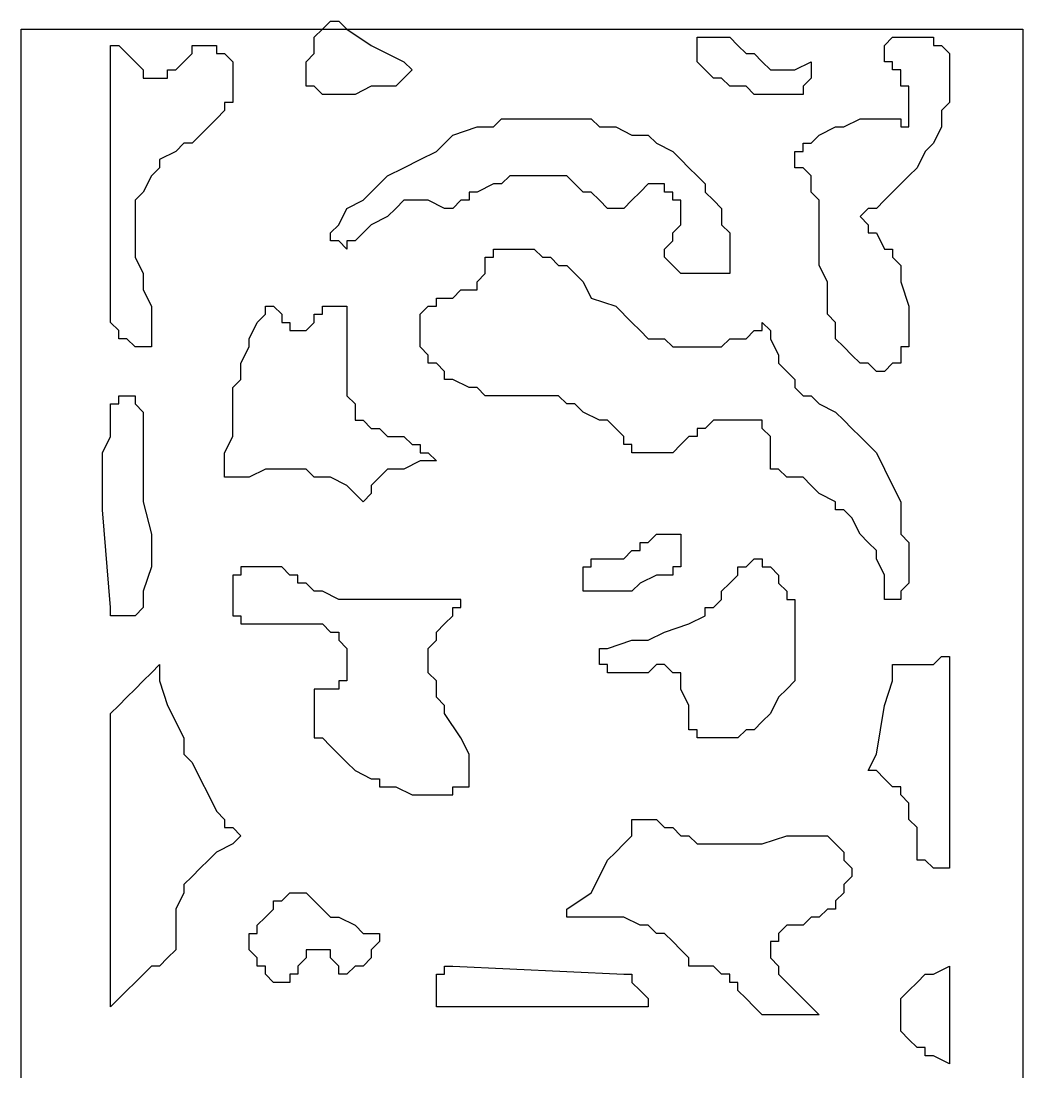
# Model space of a CAD drawing. Extents: x -66030 to 95157, y -13132 to 45879.
# Drawn here: x 15720 to 16200, y 36333 to 36837 of the extents above; entities that cross this region are included whole.
import ezdxf

# ---------------------------------------------------------------- set-up
doc = ezdxf.new("R2010")
doc.units = 0
doc.header["$LTSCALE"] = 100
doc.header["$MEASUREMENT"] = 0
doc.layers.add('3', color=11, linetype='CONTINUOUS')

msp = doc.modelspace()

# ---------------------------------------------------------------- linework, layer by layer
at = {"layer": '3'}
for points in [[(15719.99, 36833.41), (16200.43, 36833.41), (16200.43, 34591.39), (15719.99, 34591.39), (15719.99, 36833.41)], [(15719.99, 36833.41), (16200.43, 36833.41), (16200.43, 34591.39), (15719.99, 34591.39), (15719.99, 36833.41)], [(15860.61, 36806.07), (15860.61, 36806.07), (15856.7, 36806.07), (15856.7, 36809.98), (15856.7, 36813.88), (15856.7, 36817.79), (15860.61, 36821.7), (15860.61, 36825.6), (15860.61, 36829.51), (15860.61, 36829.51), (15864.52, 36833.41), (15864.52, 36833.41), (15868.42, 36837.32), (15872.33, 36837.32), (15872.33, 36837.32), (15876.23, 36833.41), (15887.95, 36825.6), (15903.57, 36817.79), (15903.57, 36817.79), (15907.48, 36813.88), (15907.48, 36813.88), (15907.48, 36813.88), (15903.57, 36809.98), (15903.57, 36809.98), (15899.67, 36806.07), (15895.76, 36806.07), (15887.95, 36806.07), (15880.14, 36802.17), (15880.14, 36802.17), (15876.23, 36802.17), (15872.33, 36802.17), (15868.42, 36802.17), (15864.52, 36802.17), (15864.52, 36802.17), (15860.61, 36806.07)], [(15860.61, 36806.07), (15860.61, 36806.07), (15856.7, 36806.07), (15856.7, 36809.98), (15856.7, 36813.88), (15856.7, 36817.79), (15860.61, 36821.7), (15860.61, 36825.6), (15860.61, 36829.51), (15860.61, 36829.51), (15864.52, 36833.41), (15864.52, 36833.41), (15868.42, 36837.32), (15872.33, 36837.32), (15872.33, 36837.32), (15876.23, 36833.41), (15887.95, 36825.6), (15903.57, 36817.79), (15903.57, 36817.79), (15907.48, 36813.88), (15907.48, 36813.88), (15907.48, 36813.88), (15903.57, 36809.98), (15903.57, 36809.98), (15899.67, 36806.07), (15895.76, 36806.07), (15887.95, 36806.07), (15880.14, 36802.17), (15880.14, 36802.17), (15876.23, 36802.17), (15872.33, 36802.17), (15868.42, 36802.17), (15864.52, 36802.17), (15864.52, 36802.17), (15860.61, 36806.07)], [(16044.19, 36821.7), (16044.19, 36825.6), (16044.19, 36825.6), (16044.19, 36825.6), (16044.19, 36829.51), (16048.1, 36829.51), (16048.1, 36829.51), (16052, 36829.51), (16052, 36829.51), (16055.91, 36829.51), (16059.81, 36829.51), (16063.72, 36825.6), (16067.63, 36821.7), (16071.53, 36821.7), (16075.44, 36817.79), (16079.34, 36813.88), (16079.34, 36813.88), (16083.25, 36813.88), (16087.16, 36813.88), (16087.16, 36813.88), (16091.06, 36813.88), (16098.87, 36817.79), (16098.87, 36813.88), (16098.87, 36813.88), (16098.87, 36809.98), (16098.87, 36809.98), (16094.97, 36806.07), (16094.97, 36806.07), (16094.97, 36802.17), (16091.06, 36802.17), (16087.16, 36802.17), (16083.25, 36802.17), (16083.25, 36802.17), (16079.34, 36802.17), (16071.53, 36802.17), (16067.63, 36806.07), (16059.81, 36806.07), (16055.91, 36809.98), (16052, 36809.98), (16048.1, 36813.88), (16048.1, 36813.88), (16044.19, 36817.79), (16044.19, 36817.79), (16044.19, 36821.7), (16044.19, 36821.7)], [(16044.19, 36821.7), (16044.19, 36825.6), (16044.19, 36825.6), (16044.19, 36825.6), (16044.19, 36829.51), (16048.1, 36829.51), (16048.1, 36829.51), (16052, 36829.51), (16052, 36829.51), (16055.91, 36829.51), (16059.81, 36829.51), (16063.72, 36825.6), (16067.63, 36821.7), (16071.53, 36821.7), (16075.44, 36817.79), (16079.34, 36813.88), (16079.34, 36813.88), (16083.25, 36813.88), (16087.16, 36813.88), (16087.16, 36813.88), (16091.06, 36813.88), (16098.87, 36817.79), (16098.87, 36813.88), (16098.87, 36813.88), (16098.87, 36809.98), (16098.87, 36809.98), (16094.97, 36806.07), (16094.97, 36806.07), (16094.97, 36802.17), (16091.06, 36802.17), (16087.16, 36802.17), (16083.25, 36802.17), (16083.25, 36802.17), (16079.34, 36802.17), (16071.53, 36802.17), (16067.63, 36806.07), (16059.81, 36806.07), (16055.91, 36809.98), (16052, 36809.98), (16048.1, 36813.88), (16048.1, 36813.88), (16044.19, 36817.79), (16044.19, 36817.79), (16044.19, 36821.7), (16044.19, 36821.7)], [(16130.12, 36669.36), (16126.22, 36673.27), (16122.31, 36673.27), (16118.4, 36677.18), (16118.4, 36677.18), (16114.5, 36681.08), (16114.5, 36681.08), (16110.59, 36684.99), (16110.59, 36688.89), (16110.59, 36692.8), (16106.69, 36696.71), (16106.69, 36700.61), (16106.69, 36708.42), (16106.69, 36712.33), (16102.78, 36720.14), (16102.78, 36727.95), (16102.78, 36731.86), (16102.78, 36739.67), (16102.78, 36751.39), (16098.87, 36755.29), (16098.87, 36759.2), (16098.87, 36763.11), (16094.97, 36767.01), (16091.06, 36767.01), (16091.06, 36770.92), (16091.06, 36770.92), (16091.06, 36774.82), (16094.97, 36774.82), (16094.97, 36778.73), (16098.87, 36778.73), (16102.78, 36782.64), (16110.59, 36786.54), (16114.5, 36786.54), (16122.31, 36790.45), (16126.22, 36790.45), (16130.12, 36790.45), (16134.03, 36790.45), (16137.93, 36790.45), (16141.84, 36790.45), (16141.84, 36786.54), (16145.74, 36786.54), (16145.74, 36790.45), (16145.74, 36794.35), (16145.74, 36798.26), (16145.74, 36802.17), (16145.74, 36806.07), (16141.84, 36806.07), (16141.84, 36809.98), (16141.84, 36813.88), (16137.93, 36813.88), (16137.93, 36817.79), (16134.03, 36817.79), (16134.03, 36821.7), (16134.03, 36821.7), (16134.03, 36825.6), (16134.03, 36825.6), (16137.93, 36829.51), (16137.93, 36829.51), (16141.84, 36829.51), (16141.84, 36829.51), (16145.74, 36829.51), (16149.65, 36829.51), (16153.56, 36829.51), (16157.46, 36829.51), (16157.46, 36825.6), (16161.37, 36825.6), (16161.37, 36825.6), (16165.27, 36821.7), (16165.27, 36821.7), (16165.27, 36817.79), (16165.27, 36813.88), (16165.27, 36813.88), (16165.27, 36809.98), (16165.27, 36806.07), (16165.27, 36798.26), (16161.37, 36794.35), (16161.37, 36786.54), (16157.46, 36778.73), (16153.56, 36774.82), (16149.65, 36767.01), (16145.74, 36763.11), (16141.84, 36759.2), (16137.93, 36755.29), (16134.03, 36751.39), (16130.12, 36747.48), (16126.22, 36747.48), (16126.22, 36747.48), (16126.22, 36747.48), (16122.31, 36743.58), (16122.31, 36743.58), (16126.22, 36739.67), (16126.22, 36735.77), (16130.12, 36735.77), (16134.03, 36727.95), (16137.93, 36727.95), (16137.93, 36724.05), (16141.84, 36720.14), (16141.84, 36716.24), (16141.84, 36712.33), (16145.74, 36700.61), (16145.74, 36692.8), (16145.74, 36688.89), (16145.74, 36684.99), (16145.74, 36681.08), (16141.84, 36681.08), (16141.84, 36677.18), (16141.84, 36673.27), (16137.93, 36673.27), (16137.93, 36673.27), (16134.03, 36669.36), (16134.03, 36669.36), (16130.12, 36669.36)], [(16130.12, 36669.36), (16126.22, 36673.27), (16122.31, 36673.27), (16118.4, 36677.18), (16118.4, 36677.18), (16114.5, 36681.08), (16114.5, 36681.08), (16110.59, 36684.99), (16110.59, 36688.89), (16110.59, 36692.8), (16106.69, 36696.71), (16106.69, 36700.61), (16106.69, 36708.42), (16106.69, 36712.33), (16102.78, 36720.14), (16102.78, 36727.95), (16102.78, 36731.86), (16102.78, 36739.67), (16102.78, 36751.39), (16098.87, 36755.29), (16098.87, 36759.2), (16098.87, 36763.11), (16094.97, 36767.01), (16091.06, 36767.01), (16091.06, 36770.92), (16091.06, 36770.92), (16091.06, 36774.82), (16094.97, 36774.82), (16094.97, 36778.73), (16098.87, 36778.73), (16102.78, 36782.64), (16110.59, 36786.54), (16114.5, 36786.54), (16122.31, 36790.45), (16126.22, 36790.45), (16130.12, 36790.45), (16134.03, 36790.45), (16137.93, 36790.45), (16141.84, 36790.45), (16141.84, 36786.54), (16145.74, 36786.54), (16145.74, 36790.45), (16145.74, 36794.35), (16145.74, 36798.26), (16145.74, 36802.17), (16145.74, 36806.07), (16141.84, 36806.07), (16141.84, 36809.98), (16141.84, 36813.88), (16137.93, 36813.88), (16137.93, 36817.79), (16134.03, 36817.79), (16134.03, 36821.7), (16134.03, 36821.7), (16134.03, 36825.6), (16134.03, 36825.6), (16137.93, 36829.51), (16137.93, 36829.51), (16141.84, 36829.51), (16141.84, 36829.51), (16145.74, 36829.51), (16149.65, 36829.51), (16153.56, 36829.51), (16157.46, 36829.51), (16157.46, 36825.6), (16161.37, 36825.6), (16161.37, 36825.6), (16165.27, 36821.7), (16165.27, 36821.7), (16165.27, 36817.79), (16165.27, 36813.88), (16165.27, 36813.88), (16165.27, 36809.98), (16165.27, 36806.07), (16165.27, 36798.26), (16161.37, 36794.35), (16161.37, 36786.54), (16157.46, 36778.73), (16153.56, 36774.82), (16149.65, 36767.01), (16145.74, 36763.11), (16141.84, 36759.2), (16137.93, 36755.29), (16134.03, 36751.39), (16130.12, 36747.48), (16126.22, 36747.48), (16126.22, 36747.48), (16126.22, 36747.48), (16122.31, 36743.58), (16122.31, 36743.58), (16126.22, 36739.67), (16126.22, 36735.77), (16130.12, 36735.77), (16134.03, 36727.95), (16137.93, 36727.95), (16137.93, 36724.05), (16141.84, 36720.14), (16141.84, 36716.24), (16141.84, 36712.33), (16145.74, 36700.61), (16145.74, 36692.8), (16145.74, 36688.89), (16145.74, 36684.99), (16145.74, 36681.08), (16141.84, 36681.08), (16141.84, 36677.18), (16141.84, 36673.27), (16137.93, 36673.27), (16137.93, 36673.27), (16134.03, 36669.36), (16134.03, 36669.36), (16130.12, 36669.36)], [(15762.96, 36700.61), (15762.96, 36825.6), (15762.96, 36825.6), (15762.96, 36825.6), (15766.87, 36825.6), (15766.87, 36825.6), (15770.77, 36821.7), (15770.77, 36821.7), (15774.68, 36817.79), (15778.58, 36813.88), (15778.58, 36809.98), (15782.49, 36809.98), (15786.4, 36809.98), (15786.4, 36809.98), (15790.3, 36809.98), (15790.3, 36813.88), (15794.21, 36813.88), (15794.21, 36813.88), (15798.11, 36817.79), (15802.02, 36821.7), (15802.02, 36825.6), (15805.93, 36825.6), (15805.93, 36825.6), (15809.83, 36825.6), (15813.74, 36825.6), (15813.74, 36821.7), (15817.64, 36821.7), (15817.64, 36821.7), (15821.55, 36817.79), (15821.55, 36817.79), (15821.55, 36813.88), (15821.55, 36809.98), (15821.55, 36806.07), (15821.55, 36798.26), (15817.64, 36798.26), (15817.64, 36794.35), (15813.74, 36790.45), (15813.74, 36790.45), (15809.83, 36786.54), (15805.93, 36782.64), (15805.93, 36782.64), (15802.02, 36778.73), (15798.11, 36778.73), (15794.21, 36774.82), (15786.4, 36770.92), (15786.4, 36770.92), (15786.4, 36767.01), (15782.49, 36763.11), (15778.58, 36755.29), (15774.68, 36751.39), (15774.68, 36747.48), (15774.68, 36743.58), (15774.68, 36739.67), (15774.68, 36735.77), (15774.68, 36727.95), (15774.68, 36724.05), (15778.58, 36716.24), (15778.58, 36712.33), (15778.58, 36708.42), (15782.49, 36700.61), (15782.49, 36692.8), (15782.49, 36692.8), (15782.49, 36688.89), (15782.49, 36684.99), (15782.49, 36681.08), (15778.58, 36681.08), (15778.58, 36681.08), (15774.68, 36681.08), (15774.68, 36681.08), (15770.77, 36684.99), (15770.77, 36684.99), (15766.87, 36684.99), (15766.87, 36688.89), (15762.96, 36692.8), (15762.96, 36700.61)], [(15762.96, 36700.61), (15762.96, 36825.6), (15762.96, 36825.6), (15762.96, 36825.6), (15766.87, 36825.6), (15766.87, 36825.6), (15770.77, 36821.7), (15770.77, 36821.7), (15774.68, 36817.79), (15778.58, 36813.88), (15778.58, 36809.98), (15782.49, 36809.98), (15786.4, 36809.98), (15786.4, 36809.98), (15790.3, 36809.98), (15790.3, 36813.88), (15794.21, 36813.88), (15794.21, 36813.88), (15798.11, 36817.79), (15802.02, 36821.7), (15802.02, 36825.6), (15805.93, 36825.6), (15805.93, 36825.6), (15809.83, 36825.6), (15813.74, 36825.6), (15813.74, 36821.7), (15817.64, 36821.7), (15817.64, 36821.7), (15821.55, 36817.79), (15821.55, 36817.79), (15821.55, 36813.88), (15821.55, 36809.98), (15821.55, 36806.07), (15821.55, 36798.26), (15817.64, 36798.26), (15817.64, 36794.35), (15813.74, 36790.45), (15813.74, 36790.45), (15809.83, 36786.54), (15805.93, 36782.64), (15805.93, 36782.64), (15802.02, 36778.73), (15798.11, 36778.73), (15794.21, 36774.82), (15786.4, 36770.92), (15786.4, 36770.92), (15786.4, 36767.01), (15782.49, 36763.11), (15778.58, 36755.29), (15774.68, 36751.39), (15774.68, 36747.48), (15774.68, 36743.58), (15774.68, 36739.67), (15774.68, 36735.77), (15774.68, 36727.95), (15774.68, 36724.05), (15778.58, 36716.24), (15778.58, 36712.33), (15778.58, 36708.42), (15782.49, 36700.61), (15782.49, 36692.8), (15782.49, 36692.8), (15782.49, 36688.89), (15782.49, 36684.99), (15782.49, 36681.08), (15778.58, 36681.08), (15778.58, 36681.08), (15774.68, 36681.08), (15774.68, 36681.08), (15770.77, 36684.99), (15770.77, 36684.99), (15766.87, 36684.99), (15766.87, 36688.89), (15762.96, 36692.8), (15762.96, 36700.61)], [(15868.42, 36735.77), (15872.33, 36739.67), (15876.23, 36747.48), (15884.05, 36751.39), (15887.95, 36755.29), (15895.76, 36763.11), (15903.57, 36767.01), (15911.39, 36770.92), (15919.2, 36774.82), (15927.01, 36782.64), (15938.73, 36786.54), (15946.54, 36786.54), (15950.45, 36790.45), (15958.26, 36790.45), (15962.16, 36790.45), (15966.07, 36790.45), (15969.98, 36790.45), (15977.79, 36790.45), (15977.79, 36790.45), (15985.6, 36790.45), (15993.41, 36790.45), (15997.32, 36786.54), (16005.13, 36786.54), (16012.94, 36782.64), (16020.75, 36782.64), (16024.66, 36778.73), (16032.47, 36774.82), (16036.38, 36770.92), (16040.28, 36767.01), (16040.28, 36767.01), (16044.19, 36763.11), (16048.1, 36759.2), (16048.1, 36755.29), (16052, 36751.39), (16055.91, 36747.48), (16055.91, 36743.58), (16055.91, 36739.67), (16059.81, 36735.77), (16059.81, 36731.86), (16059.81, 36727.95), (16059.81, 36724.05), (16059.81, 36724.05), (16059.81, 36720.14), (16059.81, 36720.14), (16059.81, 36716.24), (16055.91, 36716.24), (16055.91, 36716.24), (16052, 36716.24), (16048.1, 36716.24), (16044.19, 36716.24), (16040.28, 36716.24), (16036.38, 36716.24), (16032.47, 36720.14), (16032.47, 36720.14), (16028.57, 36724.05), (16028.57, 36724.05), (16028.57, 36724.05), (16028.57, 36727.95), (16032.47, 36731.86), (16032.47, 36735.77), (16036.38, 36739.67), (16036.38, 36739.67), (16036.38, 36743.58), (16036.38, 36747.48), (16036.38, 36747.48), (16036.38, 36751.39), (16032.47, 36751.39), (16032.47, 36755.29), (16028.57, 36755.29), (16028.57, 36759.2), (16024.66, 36759.2), (16020.75, 36759.2), (16016.85, 36755.29), (16016.85, 36755.29), (16012.94, 36751.39), (16009.04, 36747.48), (16005.13, 36747.48), (16005.13, 36747.48), (16005.13, 36747.48), (16001.22, 36747.48), (15997.32, 36751.39), (15993.41, 36755.29), (15989.51, 36755.29), (15985.6, 36759.2), (15981.69, 36763.11), (15973.88, 36763.11), (15973.88, 36763.11), (15969.98, 36763.11), (15966.07, 36763.11), (15966.07, 36763.11), (15962.16, 36763.11), (15954.35, 36763.11), (15950.45, 36759.2), (15946.54, 36759.2), (15938.73, 36755.29), (15934.82, 36755.29), (15934.82, 36751.39), (15930.92, 36751.39), (15927.01, 36747.48), (15923.1, 36747.48), (15923.1, 36747.48), (15915.29, 36751.39), (15911.39, 36751.39), (15911.39, 36751.39), (15907.48, 36751.39), (15903.57, 36751.39), (15899.67, 36747.48), (15895.76, 36743.58), (15887.95, 36739.67), (15884.05, 36735.77), (15880.14, 36731.86), (15880.14, 36731.86), (15880.14, 36731.86), (15876.23, 36731.86), (15876.23, 36727.95), (15872.33, 36731.86), (15872.33, 36731.86), (15868.42, 36731.86), (15868.42, 36731.86), (15868.42, 36735.77), (15868.42, 36735.77), (15868.42, 36735.77)], [(15868.42, 36735.77), (15872.33, 36739.67), (15876.23, 36747.48), (15884.05, 36751.39), (15887.95, 36755.29), (15895.76, 36763.11), (15903.57, 36767.01), (15911.39, 36770.92), (15919.2, 36774.82), (15927.01, 36782.64), (15938.73, 36786.54), (15946.54, 36786.54), (15950.45, 36790.45), (15958.26, 36790.45), (15962.16, 36790.45), (15966.07, 36790.45), (15969.98, 36790.45), (15977.79, 36790.45), (15977.79, 36790.45), (15985.6, 36790.45), (15993.41, 36790.45), (15997.32, 36786.54), (16005.13, 36786.54), (16012.94, 36782.64), (16020.75, 36782.64), (16024.66, 36778.73), (16032.47, 36774.82), (16036.38, 36770.92), (16040.28, 36767.01), (16040.28, 36767.01), (16044.19, 36763.11), (16048.1, 36759.2), (16048.1, 36755.29), (16052, 36751.39), (16055.91, 36747.48), (16055.91, 36743.58), (16055.91, 36739.67), (16059.81, 36735.77), (16059.81, 36731.86), (16059.81, 36727.95), (16059.81, 36724.05), (16059.81, 36724.05), (16059.81, 36720.14), (16059.81, 36720.14), (16059.81, 36716.24), (16055.91, 36716.24), (16055.91, 36716.24), (16052, 36716.24), (16048.1, 36716.24), (16044.19, 36716.24), (16040.28, 36716.24), (16036.38, 36716.24), (16032.47, 36720.14), (16032.47, 36720.14), (16028.57, 36724.05), (16028.57, 36724.05), (16028.57, 36724.05), (16028.57, 36727.95), (16032.47, 36731.86), (16032.47, 36735.77), (16036.38, 36739.67), (16036.38, 36739.67), (16036.38, 36743.58), (16036.38, 36747.48), (16036.38, 36747.48), (16036.38, 36751.39), (16032.47, 36751.39), (16032.47, 36755.29), (16028.57, 36755.29), (16028.57, 36759.2), (16024.66, 36759.2), (16020.75, 36759.2), (16016.85, 36755.29), (16016.85, 36755.29), (16012.94, 36751.39), (16009.04, 36747.48), (16005.13, 36747.48), (16005.13, 36747.48), (16005.13, 36747.48), (16001.22, 36747.48), (15997.32, 36751.39), (15993.41, 36755.29), (15989.51, 36755.29), (15985.6, 36759.2), (15981.69, 36763.11), (15973.88, 36763.11), (15973.88, 36763.11), (15969.98, 36763.11), (15966.07, 36763.11), (15966.07, 36763.11), (15962.16, 36763.11), (15954.35, 36763.11), (15950.45, 36759.2), (15946.54, 36759.2), (15938.73, 36755.29), (15934.82, 36755.29), (15934.82, 36751.39), (15930.92, 36751.39), (15927.01, 36747.48), (15923.1, 36747.48), (15923.1, 36747.48), (15915.29, 36751.39), (15911.39, 36751.39), (15911.39, 36751.39), (15907.48, 36751.39), (15903.57, 36751.39), (15899.67, 36747.48), (15895.76, 36743.58), (15887.95, 36739.67), (15884.05, 36735.77), (15880.14, 36731.86), (15880.14, 36731.86), (15880.14, 36731.86), (15876.23, 36731.86), (15876.23, 36727.95), (15872.33, 36731.86), (15872.33, 36731.86), (15868.42, 36731.86), (15868.42, 36731.86), (15868.42, 36735.77), (15868.42, 36735.77), (15868.42, 36735.77)], [(15981.69, 36720.14), (15989.51, 36712.33), (15993.41, 36704.52), (16005.13, 36700.61), (16012.94, 36692.8), (16016.85, 36688.89), (16020.75, 36684.99), (16028.57, 36684.99), (16032.47, 36681.08), (16036.38, 36681.08), (16040.28, 36681.08), (16044.19, 36681.08), (16048.1, 36681.08), (16055.91, 36681.08), (16059.81, 36684.99), (16067.63, 36684.99), (16071.53, 36688.89), (16071.53, 36688.89), (16075.44, 36688.89), (16075.44, 36692.8), (16079.34, 36688.89), (16079.34, 36684.99), (16083.25, 36677.18), (16083.25, 36673.27), (16087.16, 36669.36), (16091.06, 36665.46), (16091.06, 36661.55), (16094.97, 36657.65), (16098.87, 36657.65), (16102.78, 36653.74), (16102.78, 36653.74), (16110.59, 36649.83), (16114.5, 36645.93), (16118.4, 36642.02), (16122.31, 36638.12), (16126.22, 36634.21), (16130.12, 36630.3), (16134.03, 36622.49), (16137.93, 36614.68), (16141.84, 36606.87), (16141.84, 36602.96), (16141.84, 36599.06), (16141.84, 36591.24), (16145.74, 36587.34), (16145.74, 36579.53), (16145.74, 36575.62), (16145.74, 36567.81), (16141.84, 36563.9), (16141.84, 36560), (16141.84, 36560), (16141.84, 36560), (16137.93, 36560), (16137.93, 36560), (16134.03, 36560), (16134.03, 36560), (16134.03, 36563.9), (16134.03, 36567.81), (16134.03, 36571.71), (16130.12, 36579.53), (16130.12, 36579.53), (16130.12, 36583.43), (16126.22, 36587.34), (16122.31, 36591.24), (16118.4, 36599.06), (16114.5, 36602.96), (16110.59, 36602.96), (16110.59, 36606.87), (16102.78, 36610.77), (16098.87, 36614.68), (16094.97, 36618.59), (16091.06, 36618.59), (16087.16, 36618.59), (16083.25, 36622.49), (16079.34, 36622.49), (16079.34, 36626.4), (16079.34, 36630.3), (16079.34, 36634.21), (16079.34, 36638.12), (16079.34, 36638.12), (16075.44, 36642.02), (16075.44, 36642.02), (16075.44, 36645.93), (16071.53, 36645.93), (16067.63, 36645.93), (16067.63, 36645.93), (16063.72, 36645.93), (16063.72, 36645.93), (16055.91, 36645.93), (16052, 36645.93), (16048.1, 36642.02), (16044.19, 36642.02), (16044.19, 36638.12), (16040.28, 36638.12), (16036.38, 36634.21), (16032.47, 36630.3), (16028.57, 36630.3), (16024.66, 36630.3), (16020.75, 36630.3), (16016.85, 36630.3), (16012.94, 36630.3), (16012.94, 36634.21), (16009.04, 36634.21), (16009.04, 36638.12), (16005.13, 36642.02), (16005.13, 36642.02), (16001.22, 36645.93), (15997.32, 36645.93), (15989.51, 36649.83), (15985.6, 36653.74), (15981.69, 36653.74), (15977.79, 36657.65), (15973.88, 36657.65), (15966.07, 36657.65), (15962.16, 36657.65), (15954.35, 36657.65), (15950.45, 36657.65), (15942.63, 36657.65), (15938.73, 36661.55), (15934.82, 36661.55), (15927.01, 36665.46), (15923.1, 36665.46), (15923.1, 36669.36), (15919.2, 36673.27), (15915.29, 36673.27), (15915.29, 36677.18), (15911.39, 36681.08), (15911.39, 36681.08), (15911.39, 36684.99), (15911.39, 36684.99), (15911.39, 36688.89), (15911.39, 36692.8), (15911.39, 36696.71), (15915.29, 36700.61), (15915.29, 36700.61), (15919.2, 36700.61), (15919.2, 36704.52), (15923.1, 36704.52), (15927.01, 36704.52), (15927.01, 36704.52), (15930.92, 36708.42), (15934.82, 36708.42), (15938.73, 36708.42), (15938.73, 36712.33), (15938.73, 36712.33), (15942.63, 36716.24), (15942.63, 36716.24), (15942.63, 36720.14), (15942.63, 36724.05), (15946.54, 36724.05), (15946.54, 36724.05), (15946.54, 36727.95), (15950.45, 36727.95), (15950.45, 36727.95), (15958.26, 36727.95), (15958.26, 36727.95), (15958.26, 36727.95), (15966.07, 36727.95), (15969.98, 36724.05), (15973.88, 36724.05), (15977.79, 36720.14), (15981.69, 36720.14)], [(15981.69, 36720.14), (15989.51, 36712.33), (15993.41, 36704.52), (16005.13, 36700.61), (16012.94, 36692.8), (16016.85, 36688.89), (16020.75, 36684.99), (16028.57, 36684.99), (16032.47, 36681.08), (16036.38, 36681.08), (16040.28, 36681.08), (16044.19, 36681.08), (16048.1, 36681.08), (16055.91, 36681.08), (16059.81, 36684.99), (16067.63, 36684.99), (16071.53, 36688.89), (16071.53, 36688.89), (16075.44, 36688.89), (16075.44, 36692.8), (16079.34, 36688.89), (16079.34, 36684.99), (16083.25, 36677.18), (16083.25, 36673.27), (16087.16, 36669.36), (16091.06, 36665.46), (16091.06, 36661.55), (16094.97, 36657.65), (16098.87, 36657.65), (16102.78, 36653.74), (16102.78, 36653.74), (16110.59, 36649.83), (16114.5, 36645.93), (16118.4, 36642.02), (16122.31, 36638.12), (16126.22, 36634.21), (16130.12, 36630.3), (16134.03, 36622.49), (16137.93, 36614.68), (16141.84, 36606.87), (16141.84, 36602.96), (16141.84, 36599.06), (16141.84, 36591.24), (16145.74, 36587.34), (16145.74, 36579.53), (16145.74, 36575.62), (16145.74, 36567.81), (16141.84, 36563.9), (16141.84, 36560), (16141.84, 36560), (16141.84, 36560), (16137.93, 36560), (16137.93, 36560), (16134.03, 36560), (16134.03, 36560), (16134.03, 36563.9), (16134.03, 36567.81), (16134.03, 36571.71), (16130.12, 36579.53), (16130.12, 36579.53), (16130.12, 36583.43), (16126.22, 36587.34), (16122.31, 36591.24), (16118.4, 36599.06), (16114.5, 36602.96), (16110.59, 36602.96), (16110.59, 36606.87), (16102.78, 36610.77), (16098.87, 36614.68), (16094.97, 36618.59), (16091.06, 36618.59), (16087.16, 36618.59), (16083.25, 36622.49), (16079.34, 36622.49), (16079.34, 36626.4), (16079.34, 36630.3), (16079.34, 36634.21), (16079.34, 36638.12), (16079.34, 36638.12), (16075.44, 36642.02), (16075.44, 36642.02), (16075.44, 36645.93), (16071.53, 36645.93), (16067.63, 36645.93), (16067.63, 36645.93), (16063.72, 36645.93), (16063.72, 36645.93), (16055.91, 36645.93), (16052, 36645.93), (16048.1, 36642.02), (16044.19, 36642.02), (16044.19, 36638.12), (16040.28, 36638.12), (16036.38, 36634.21), (16032.47, 36630.3), (16028.57, 36630.3), (16024.66, 36630.3), (16020.75, 36630.3), (16016.85, 36630.3), (16012.94, 36630.3), (16012.94, 36634.21), (16009.04, 36634.21), (16009.04, 36638.12), (16005.13, 36642.02), (16005.13, 36642.02), (16001.22, 36645.93), (15997.32, 36645.93), (15989.51, 36649.83), (15985.6, 36653.74), (15981.69, 36653.74), (15977.79, 36657.65), (15973.88, 36657.65), (15966.07, 36657.65), (15962.16, 36657.65), (15954.35, 36657.65), (15950.45, 36657.65), (15942.63, 36657.65), (15938.73, 36661.55), (15934.82, 36661.55), (15927.01, 36665.46), (15923.1, 36665.46), (15923.1, 36669.36), (15919.2, 36673.27), (15915.29, 36673.27), (15915.29, 36677.18), (15911.39, 36681.08), (15911.39, 36681.08), (15911.39, 36684.99), (15911.39, 36684.99), (15911.39, 36688.89), (15911.39, 36692.8), (15911.39, 36696.71), (15915.29, 36700.61), (15915.29, 36700.61), (15919.2, 36700.61), (15919.2, 36704.52), (15923.1, 36704.52), (15927.01, 36704.52), (15927.01, 36704.52), (15930.92, 36708.42), (15934.82, 36708.42), (15938.73, 36708.42), (15938.73, 36712.33), (15938.73, 36712.33), (15942.63, 36716.24), (15942.63, 36716.24), (15942.63, 36720.14), (15942.63, 36724.05), (15946.54, 36724.05), (15946.54, 36724.05), (15946.54, 36727.95), (15950.45, 36727.95), (15950.45, 36727.95), (15958.26, 36727.95), (15958.26, 36727.95), (15958.26, 36727.95), (15966.07, 36727.95), (15969.98, 36724.05), (15973.88, 36724.05), (15977.79, 36720.14), (15981.69, 36720.14)], [(15817.64, 36618.59), (15817.64, 36622.49), (15817.64, 36630.3), (15821.55, 36638.12), (15821.55, 36653.74), (15821.55, 36661.55), (15825.46, 36665.46), (15825.46, 36673.27), (15829.36, 36681.08), (15829.36, 36684.99), (15833.27, 36692.8), (15837.17, 36696.71), (15837.17, 36700.61), (15841.08, 36700.61), (15841.08, 36700.61), (15844.99, 36696.71), (15844.99, 36692.8), (15848.89, 36692.8), (15848.89, 36688.89), (15852.8, 36688.89), (15852.8, 36688.89), (15856.7, 36688.89), (15856.7, 36688.89), (15856.7, 36688.89), (15860.61, 36692.8), (15860.61, 36696.71), (15864.52, 36696.71), (15864.52, 36700.61), (15868.42, 36700.61), (15868.42, 36700.61), (15868.42, 36700.61), (15872.33, 36700.61), (15876.23, 36700.61), (15876.23, 36700.61), (15876.23, 36696.71), (15876.23, 36692.8), (15876.23, 36684.99), (15876.23, 36673.27), (15876.23, 36665.46), (15876.23, 36657.65), (15880.14, 36653.74), (15880.14, 36649.83), (15880.14, 36645.93), (15884.05, 36645.93), (15884.05, 36645.93), (15887.95, 36642.02), (15891.86, 36642.02), (15895.76, 36638.12), (15903.57, 36638.12), (15907.48, 36634.21), (15911.39, 36634.21), (15911.39, 36630.3), (15915.29, 36630.3), (15919.2, 36626.4), (15915.29, 36626.4), (15911.39, 36626.4), (15903.57, 36622.49), (15899.67, 36622.49), (15895.76, 36622.49), (15891.86, 36618.59), (15891.86, 36618.59), (15887.95, 36614.68), (15887.95, 36610.77), (15884.05, 36606.87), (15876.23, 36614.68), (15868.42, 36618.59), (15860.61, 36618.59), (15856.7, 36622.49), (15852.8, 36622.49), (15848.89, 36622.49), (15844.99, 36622.49), (15837.17, 36622.49), (15829.36, 36618.59), (15817.64, 36618.59)], [(15817.64, 36618.59), (15817.64, 36622.49), (15817.64, 36630.3), (15821.55, 36638.12), (15821.55, 36653.74), (15821.55, 36661.55), (15825.46, 36665.46), (15825.46, 36673.27), (15829.36, 36681.08), (15829.36, 36684.99), (15833.27, 36692.8), (15837.17, 36696.71), (15837.17, 36700.61), (15841.08, 36700.61), (15841.08, 36700.61), (15844.99, 36696.71), (15844.99, 36692.8), (15848.89, 36692.8), (15848.89, 36688.89), (15852.8, 36688.89), (15852.8, 36688.89), (15856.7, 36688.89), (15856.7, 36688.89), (15856.7, 36688.89), (15860.61, 36692.8), (15860.61, 36696.71), (15864.52, 36696.71), (15864.52, 36700.61), (15868.42, 36700.61), (15868.42, 36700.61), (15868.42, 36700.61), (15872.33, 36700.61), (15876.23, 36700.61), (15876.23, 36700.61), (15876.23, 36696.71), (15876.23, 36692.8), (15876.23, 36684.99), (15876.23, 36673.27), (15876.23, 36665.46), (15876.23, 36657.65), (15880.14, 36653.74), (15880.14, 36649.83), (15880.14, 36645.93), (15884.05, 36645.93), (15884.05, 36645.93), (15887.95, 36642.02), (15891.86, 36642.02), (15895.76, 36638.12), (15903.57, 36638.12), (15907.48, 36634.21), (15911.39, 36634.21), (15911.39, 36630.3), (15915.29, 36630.3), (15919.2, 36626.4), (15915.29, 36626.4), (15911.39, 36626.4), (15903.57, 36622.49), (15899.67, 36622.49), (15895.76, 36622.49), (15891.86, 36618.59), (15891.86, 36618.59), (15887.95, 36614.68), (15887.95, 36610.77), (15884.05, 36606.87), (15876.23, 36614.68), (15868.42, 36618.59), (15860.61, 36618.59), (15856.7, 36622.49), (15852.8, 36622.49), (15848.89, 36622.49), (15844.99, 36622.49), (15837.17, 36622.49), (15829.36, 36618.59), (15817.64, 36618.59)], [(15762.96, 36556.09), (15759.05, 36602.96), (15759.05, 36614.68), (15759.05, 36630.3), (15762.96, 36638.12), (15762.96, 36649.83), (15762.96, 36649.83), (15762.96, 36653.74), (15762.96, 36653.74), (15766.87, 36653.74), (15766.87, 36657.65), (15766.87, 36657.65), (15770.77, 36657.65), (15770.77, 36657.65), (15770.77, 36657.65), (15774.68, 36657.65), (15774.68, 36653.74), (15774.68, 36653.74), (15774.68, 36653.74), (15778.58, 36649.83), (15778.58, 36649.83), (15778.58, 36645.93), (15778.58, 36634.21), (15778.58, 36606.87), (15782.49, 36591.24), (15782.49, 36575.62), (15778.58, 36563.9), (15778.58, 36560), (15778.58, 36556.09), (15778.58, 36556.09), (15778.58, 36556.09), (15774.68, 36552.18), (15774.68, 36552.18), (15770.77, 36552.18), (15770.77, 36552.18), (15766.87, 36552.18), (15762.96, 36552.18), (15762.96, 36552.18), (15762.96, 36552.18), (15762.96, 36556.09), (15762.96, 36556.09)], [(15762.96, 36556.09), (15759.05, 36602.96), (15759.05, 36614.68), (15759.05, 36630.3), (15762.96, 36638.12), (15762.96, 36649.83), (15762.96, 36649.83), (15762.96, 36653.74), (15762.96, 36653.74), (15766.87, 36653.74), (15766.87, 36657.65), (15766.87, 36657.65), (15770.77, 36657.65), (15770.77, 36657.65), (15770.77, 36657.65), (15774.68, 36657.65), (15774.68, 36653.74), (15774.68, 36653.74), (15774.68, 36653.74), (15778.58, 36649.83), (15778.58, 36649.83), (15778.58, 36645.93), (15778.58, 36634.21), (15778.58, 36606.87), (15782.49, 36591.24), (15782.49, 36575.62), (15778.58, 36563.9), (15778.58, 36560), (15778.58, 36556.09), (15778.58, 36556.09), (15778.58, 36556.09), (15774.68, 36552.18), (15774.68, 36552.18), (15770.77, 36552.18), (15770.77, 36552.18), (15766.87, 36552.18), (15762.96, 36552.18), (15762.96, 36552.18), (15762.96, 36552.18), (15762.96, 36556.09), (15762.96, 36556.09)], [(15993.41, 36579.53), (15997.32, 36579.53), (16005.13, 36579.53), (16005.13, 36579.53), (16009.04, 36579.53), (16012.94, 36583.43), (16016.85, 36583.43), (16016.85, 36587.34), (16020.75, 36587.34), (16024.66, 36591.24), (16028.57, 36591.24), (16032.47, 36591.24), (16032.47, 36591.24), (16036.38, 36591.24), (16036.38, 36587.34), (16036.38, 36587.34), (16036.38, 36587.34), (16036.38, 36583.43), (16036.38, 36583.43), (16036.38, 36579.53), (16036.38, 36579.53), (16036.38, 36575.62), (16032.47, 36575.62), (16032.47, 36571.71), (16028.57, 36571.71), (16024.66, 36571.71), (16016.85, 36567.81), (16012.94, 36563.9), (16005.13, 36563.9), (16001.22, 36563.9), (15997.32, 36563.9), (15997.32, 36563.9), (15993.41, 36563.9), (15989.51, 36563.9), (15989.51, 36563.9), (15989.51, 36567.81), (15989.51, 36567.81), (15989.51, 36571.71), (15989.51, 36571.71), (15989.51, 36575.62), (15989.51, 36575.62), (15989.51, 36575.62), (15993.41, 36575.62), (15993.41, 36579.53)], [(15993.41, 36579.53), (15997.32, 36579.53), (16005.13, 36579.53), (16005.13, 36579.53), (16009.04, 36579.53), (16012.94, 36583.43), (16016.85, 36583.43), (16016.85, 36587.34), (16020.75, 36587.34), (16024.66, 36591.24), (16028.57, 36591.24), (16032.47, 36591.24), (16032.47, 36591.24), (16036.38, 36591.24), (16036.38, 36587.34), (16036.38, 36587.34), (16036.38, 36587.34), (16036.38, 36583.43), (16036.38, 36583.43), (16036.38, 36579.53), (16036.38, 36579.53), (16036.38, 36575.62), (16032.47, 36575.62), (16032.47, 36571.71), (16028.57, 36571.71), (16024.66, 36571.71), (16016.85, 36567.81), (16012.94, 36563.9), (16005.13, 36563.9), (16001.22, 36563.9), (15997.32, 36563.9), (15997.32, 36563.9), (15993.41, 36563.9), (15989.51, 36563.9), (15989.51, 36563.9), (15989.51, 36567.81), (15989.51, 36567.81), (15989.51, 36571.71), (15989.51, 36571.71), (15989.51, 36575.62), (15989.51, 36575.62), (15989.51, 36575.62), (15993.41, 36575.62), (15993.41, 36579.53)], [(16001.22, 36536.56), (16012.94, 36540.47), (16020.75, 36540.47), (16028.57, 36544.37), (16040.28, 36548.28), (16048.1, 36552.18), (16048.1, 36556.09), (16052, 36556.09), (16055.91, 36560), (16055.91, 36563.9), (16059.81, 36567.81), (16063.72, 36571.71), (16063.72, 36575.62), (16067.63, 36575.62), (16067.63, 36575.62), (16071.53, 36579.53), (16071.53, 36579.53), (16075.44, 36579.53), (16075.44, 36575.62), (16079.34, 36575.62), (16079.34, 36575.62), (16083.25, 36571.71), (16083.25, 36567.81), (16087.16, 36563.9), (16087.16, 36560), (16091.06, 36560), (16091.06, 36552.18), (16091.06, 36548.28), (16091.06, 36544.37), (16091.06, 36540.47), (16091.06, 36536.56), (16091.06, 36532.65), (16091.06, 36524.84), (16091.06, 36520.94), (16087.16, 36517.03), (16083.25, 36513.12), (16079.34, 36505.31), (16075.44, 36501.41), (16071.53, 36497.5), (16067.63, 36497.5), (16063.72, 36493.6), (16059.81, 36493.6), (16059.81, 36493.6), (16055.91, 36493.6), (16052, 36493.6), (16048.1, 36493.6), (16044.19, 36493.6), (16044.19, 36497.5), (16040.28, 36497.5), (16040.28, 36497.5), (16040.28, 36505.31), (16040.28, 36509.22), (16036.38, 36517.03), (16036.38, 36520.94), (16036.38, 36520.94), (16036.38, 36524.84), (16032.47, 36524.84), (16032.47, 36524.84), (16028.57, 36528.75), (16024.66, 36528.75), (16020.75, 36524.84), (16016.85, 36524.84), (16016.85, 36524.84), (16012.94, 36524.84), (16009.04, 36524.84), (16005.13, 36524.84), (16005.13, 36524.84), (16001.22, 36524.84), (16001.22, 36528.75), (15997.32, 36528.75), (15997.32, 36528.75), (15997.32, 36528.75), (15997.32, 36532.65), (15997.32, 36532.65), (15997.32, 36532.65), (15997.32, 36536.56), (16001.22, 36536.56)], [(16001.22, 36536.56), (16012.94, 36540.47), (16020.75, 36540.47), (16028.57, 36544.37), (16040.28, 36548.28), (16048.1, 36552.18), (16048.1, 36556.09), (16052, 36556.09), (16055.91, 36560), (16055.91, 36563.9), (16059.81, 36567.81), (16063.72, 36571.71), (16063.72, 36575.62), (16067.63, 36575.62), (16067.63, 36575.62), (16071.53, 36579.53), (16071.53, 36579.53), (16075.44, 36579.53), (16075.44, 36575.62), (16079.34, 36575.62), (16079.34, 36575.62), (16083.25, 36571.71), (16083.25, 36567.81), (16087.16, 36563.9), (16087.16, 36560), (16091.06, 36560), (16091.06, 36552.18), (16091.06, 36548.28), (16091.06, 36544.37), (16091.06, 36540.47), (16091.06, 36536.56), (16091.06, 36532.65), (16091.06, 36524.84), (16091.06, 36520.94), (16087.16, 36517.03), (16083.25, 36513.12), (16079.34, 36505.31), (16075.44, 36501.41), (16071.53, 36497.5), (16067.63, 36497.5), (16063.72, 36493.6), (16059.81, 36493.6), (16059.81, 36493.6), (16055.91, 36493.6), (16052, 36493.6), (16048.1, 36493.6), (16044.19, 36493.6), (16044.19, 36497.5), (16040.28, 36497.5), (16040.28, 36497.5), (16040.28, 36505.31), (16040.28, 36509.22), (16036.38, 36517.03), (16036.38, 36520.94), (16036.38, 36520.94), (16036.38, 36524.84), (16032.47, 36524.84), (16032.47, 36524.84), (16028.57, 36528.75), (16024.66, 36528.75), (16020.75, 36524.84), (16016.85, 36524.84), (16016.85, 36524.84), (16012.94, 36524.84), (16009.04, 36524.84), (16005.13, 36524.84), (16005.13, 36524.84), (16001.22, 36524.84), (16001.22, 36528.75), (15997.32, 36528.75), (15997.32, 36528.75), (15997.32, 36528.75), (15997.32, 36532.65), (15997.32, 36532.65), (15997.32, 36532.65), (15997.32, 36536.56), (16001.22, 36536.56)], [(15825.46, 36571.71), (15821.55, 36571.71), (15821.55, 36571.71), (15821.55, 36567.81), (15821.55, 36563.9), (15821.55, 36560), (15821.55, 36556.09), (15821.55, 36552.18), (15825.46, 36552.18), (15825.46, 36548.28), (15825.46, 36548.28), (15825.46, 36548.28), (15833.27, 36548.28), (15841.08, 36548.28), (15844.99, 36548.28), (15852.8, 36548.28), (15856.7, 36548.28), (15864.52, 36548.28), (15868.42, 36544.37), (15868.42, 36544.37), (15872.33, 36544.37), (15872.33, 36540.47), (15872.33, 36540.47), (15876.23, 36536.56), (15876.23, 36532.65), (15876.23, 36528.75), (15876.23, 36524.84), (15876.23, 36524.84), (15876.23, 36520.94), (15872.33, 36520.94), (15872.33, 36517.03), (15872.33, 36517.03), (15872.33, 36517.03), (15868.42, 36517.03), (15868.42, 36517.03), (15864.52, 36517.03), (15864.52, 36517.03), (15864.52, 36517.03), (15860.61, 36517.03), (15860.61, 36513.12), (15860.61, 36509.22), (15860.61, 36509.22), (15860.61, 36505.31), (15860.61, 36501.41), (15860.61, 36501.41), (15860.61, 36497.5), (15860.61, 36493.6), (15864.52, 36493.6), (15868.42, 36489.69), (15876.23, 36481.88), (15880.14, 36477.97), (15887.95, 36474.07), (15891.86, 36474.07), (15891.86, 36470.16), (15895.76, 36470.16), (15899.67, 36470.16), (15907.48, 36466.25), (15911.39, 36466.25), (15919.2, 36466.25), (15923.1, 36466.25), (15927.01, 36466.25), (15927.01, 36470.16), (15930.92, 36470.16), (15930.92, 36470.16), (15934.82, 36470.16), (15934.82, 36474.07), (15934.82, 36474.07), (15934.82, 36477.97), (15934.82, 36481.88), (15934.82, 36481.88), (15934.82, 36485.78), (15930.92, 36493.6), (15923.1, 36505.31), (15923.1, 36509.22), (15919.2, 36513.12), (15919.2, 36517.03), (15919.2, 36520.94), (15915.29, 36524.84), (15915.29, 36532.65), (15915.29, 36536.56), (15919.2, 36540.47), (15919.2, 36540.47), (15919.2, 36544.37), (15919.2, 36544.37), (15923.1, 36548.28), (15923.1, 36548.28), (15927.01, 36552.18), (15927.01, 36556.09), (15930.92, 36556.09), (15930.92, 36556.09), (15930.92, 36560), (15930.92, 36560), (15927.01, 36560), (15927.01, 36560), (15923.1, 36560), (15919.2, 36560), (15919.2, 36560), (15911.39, 36560), (15903.57, 36560), (15895.76, 36560), (15887.95, 36560), (15884.05, 36560), (15876.23, 36560), (15872.33, 36560), (15864.52, 36563.9), (15860.61, 36563.9), (15856.7, 36567.81), (15852.8, 36567.81), (15852.8, 36571.71), (15852.8, 36571.71), (15852.8, 36571.71), (15848.89, 36571.71), (15844.99, 36575.62), (15841.08, 36575.62), (15837.17, 36575.62), (15833.27, 36575.62), (15829.36, 36575.62), (15825.46, 36575.62), (15825.46, 36571.71)], [(15825.46, 36571.71), (15821.55, 36571.71), (15821.55, 36571.71), (15821.55, 36567.81), (15821.55, 36563.9), (15821.55, 36560), (15821.55, 36556.09), (15821.55, 36552.18), (15825.46, 36552.18), (15825.46, 36548.28), (15825.46, 36548.28), (15825.46, 36548.28), (15833.27, 36548.28), (15841.08, 36548.28), (15844.99, 36548.28), (15852.8, 36548.28), (15856.7, 36548.28), (15864.52, 36548.28), (15868.42, 36544.37), (15868.42, 36544.37), (15872.33, 36544.37), (15872.33, 36540.47), (15872.33, 36540.47), (15876.23, 36536.56), (15876.23, 36532.65), (15876.23, 36528.75), (15876.23, 36524.84), (15876.23, 36524.84), (15876.23, 36520.94), (15872.33, 36520.94), (15872.33, 36517.03), (15872.33, 36517.03), (15872.33, 36517.03), (15868.42, 36517.03), (15868.42, 36517.03), (15864.52, 36517.03), (15864.52, 36517.03), (15864.52, 36517.03), (15860.61, 36517.03), (15860.61, 36513.12), (15860.61, 36509.22), (15860.61, 36509.22), (15860.61, 36505.31), (15860.61, 36501.41), (15860.61, 36501.41), (15860.61, 36497.5), (15860.61, 36493.6), (15864.52, 36493.6), (15868.42, 36489.69), (15876.23, 36481.88), (15880.14, 36477.97), (15887.95, 36474.07), (15891.86, 36474.07), (15891.86, 36470.16), (15895.76, 36470.16), (15899.67, 36470.16), (15907.48, 36466.25), (15911.39, 36466.25), (15919.2, 36466.25), (15923.1, 36466.25), (15927.01, 36466.25), (15927.01, 36470.16), (15930.92, 36470.16), (15930.92, 36470.16), (15934.82, 36470.16), (15934.82, 36474.07), (15934.82, 36474.07), (15934.82, 36477.97), (15934.82, 36481.88), (15934.82, 36481.88), (15934.82, 36485.78), (15930.92, 36493.6), (15923.1, 36505.31), (15923.1, 36509.22), (15919.2, 36513.12), (15919.2, 36517.03), (15919.2, 36520.94), (15915.29, 36524.84), (15915.29, 36532.65), (15915.29, 36536.56), (15919.2, 36540.47), (15919.2, 36540.47), (15919.2, 36544.37), (15919.2, 36544.37), (15923.1, 36548.28), (15923.1, 36548.28), (15927.01, 36552.18), (15927.01, 36556.09), (15930.92, 36556.09), (15930.92, 36556.09), (15930.92, 36560), (15930.92, 36560), (15927.01, 36560), (15927.01, 36560), (15923.1, 36560), (15919.2, 36560), (15919.2, 36560), (15911.39, 36560), (15903.57, 36560), (15895.76, 36560), (15887.95, 36560), (15884.05, 36560), (15876.23, 36560), (15872.33, 36560), (15864.52, 36563.9), (15860.61, 36563.9), (15856.7, 36567.81), (15852.8, 36567.81), (15852.8, 36571.71), (15852.8, 36571.71), (15852.8, 36571.71), (15848.89, 36571.71), (15844.99, 36575.62), (15841.08, 36575.62), (15837.17, 36575.62), (15833.27, 36575.62), (15829.36, 36575.62), (15825.46, 36575.62), (15825.46, 36571.71)], [(16137.93, 36528.75), (16141.84, 36528.75), (16141.84, 36528.75), (16141.84, 36528.75), (16149.65, 36528.75), (16153.56, 36528.75), (16157.46, 36528.75), (16161.37, 36532.65), (16161.37, 36532.65), (16165.27, 36532.65), (16165.27, 36485.78), (16165.27, 36450.63), (16165.27, 36438.91), (16165.27, 36431.1), (16161.37, 36431.1), (16161.37, 36431.1), (16157.46, 36431.1), (16153.56, 36435.01), (16153.56, 36435.01), (16149.65, 36435.01), (16149.65, 36438.91), (16149.65, 36442.82), (16149.65, 36446.72), (16149.65, 36450.63), (16145.74, 36454.54), (16145.74, 36462.35), (16145.74, 36462.35), (16141.84, 36466.25), (16141.84, 36470.16), (16137.93, 36470.16), (16134.03, 36474.07), (16134.03, 36474.07), (16130.12, 36477.97), (16126.22, 36477.97), (16130.12, 36485.78), (16134.03, 36509.22), (16137.93, 36520.94), (16137.93, 36524.84), (16137.93, 36528.75)], [(16137.93, 36528.75), (16141.84, 36528.75), (16141.84, 36528.75), (16141.84, 36528.75), (16149.65, 36528.75), (16153.56, 36528.75), (16157.46, 36528.75), (16161.37, 36532.65), (16161.37, 36532.65), (16165.27, 36532.65), (16165.27, 36485.78), (16165.27, 36450.63), (16165.27, 36438.91), (16165.27, 36431.1), (16161.37, 36431.1), (16161.37, 36431.1), (16157.46, 36431.1), (16153.56, 36435.01), (16153.56, 36435.01), (16149.65, 36435.01), (16149.65, 36438.91), (16149.65, 36442.82), (16149.65, 36446.72), (16149.65, 36450.63), (16145.74, 36454.54), (16145.74, 36462.35), (16145.74, 36462.35), (16141.84, 36466.25), (16141.84, 36470.16), (16137.93, 36470.16), (16134.03, 36474.07), (16134.03, 36474.07), (16130.12, 36477.97), (16126.22, 36477.97), (16130.12, 36485.78), (16134.03, 36509.22), (16137.93, 36520.94), (16137.93, 36524.84), (16137.93, 36528.75)], [(15762.96, 36364.7), (15762.96, 36505.31), (15766.87, 36509.22), (15770.77, 36513.12), (15774.68, 36517.03), (15778.58, 36520.94), (15782.49, 36524.84), (15786.4, 36528.75), (15786.4, 36520.94), (15790.3, 36509.22), (15798.11, 36493.6), (15798.11, 36485.78), (15802.02, 36481.88), (15805.93, 36474.07), (15809.83, 36466.25), (15813.74, 36458.44), (15817.64, 36454.54), (15817.64, 36450.63), (15821.55, 36450.63), (15825.46, 36446.72), (15825.46, 36446.72), (15825.46, 36446.72), (15821.55, 36442.82), (15813.74, 36438.91), (15813.74, 36438.91), (15809.83, 36435.01), (15805.93, 36431.1), (15802.02, 36427.19), (15798.11, 36423.29), (15798.11, 36419.38), (15794.21, 36411.57), (15794.21, 36407.66), (15794.21, 36399.85), (15794.21, 36392.04), (15790.3, 36388.13), (15786.4, 36384.23), (15782.49, 36384.23), (15774.68, 36376.42), (15770.77, 36372.51), (15766.87, 36368.6), (15762.96, 36364.7), (15762.96, 36364.7)], [(15762.96, 36364.7), (15762.96, 36505.31), (15766.87, 36509.22), (15770.77, 36513.12), (15774.68, 36517.03), (15778.58, 36520.94), (15782.49, 36524.84), (15786.4, 36528.75), (15786.4, 36520.94), (15790.3, 36509.22), (15798.11, 36493.6), (15798.11, 36485.78), (15802.02, 36481.88), (15805.93, 36474.07), (15809.83, 36466.25), (15813.74, 36458.44), (15817.64, 36454.54), (15817.64, 36450.63), (15821.55, 36450.63), (15825.46, 36446.72), (15825.46, 36446.72), (15825.46, 36446.72), (15821.55, 36442.82), (15813.74, 36438.91), (15813.74, 36438.91), (15809.83, 36435.01), (15805.93, 36431.1), (15802.02, 36427.19), (15798.11, 36423.29), (15798.11, 36419.38), (15794.21, 36411.57), (15794.21, 36407.66), (15794.21, 36399.85), (15794.21, 36392.04), (15790.3, 36388.13), (15786.4, 36384.23), (15782.49, 36384.23), (15774.68, 36376.42), (15770.77, 36372.51), (15766.87, 36368.6), (15762.96, 36364.7), (15762.96, 36364.7)], [(15981.69, 36407.66), (15981.69, 36407.66), (15981.69, 36407.66), (15981.69, 36407.66), (15981.69, 36411.57), (15993.41, 36419.38), (15997.32, 36427.19), (16001.22, 36435.01), (16005.13, 36438.91), (16009.04, 36442.82), (16012.94, 36446.72), (16012.94, 36450.63), (16012.94, 36454.54), (16016.85, 36454.54), (16016.85, 36454.54), (16020.75, 36454.54), (16020.75, 36454.54), (16024.66, 36454.54), (16028.57, 36450.63), (16032.47, 36450.63), (16036.38, 36446.72), (16040.28, 36446.72), (16040.28, 36446.72), (16044.19, 36442.82), (16048.1, 36442.82), (16052, 36442.82), (16059.81, 36442.82), (16067.63, 36442.82), (16075.44, 36442.82), (16087.16, 36446.72), (16098.87, 36446.72), (16102.78, 36446.72), (16106.69, 36446.72), (16110.59, 36442.82), (16110.59, 36442.82), (16114.5, 36438.91), (16114.5, 36435.01), (16114.5, 36435.01), (16118.4, 36431.1), (16118.4, 36427.19), (16114.5, 36423.29), (16114.5, 36419.38), (16114.5, 36419.38), (16110.59, 36415.48), (16110.59, 36411.57), (16106.69, 36411.57), (16102.78, 36407.66), (16098.87, 36407.66), (16098.87, 36407.66), (16094.97, 36403.76), (16091.06, 36403.76), (16091.06, 36403.76), (16087.16, 36403.76), (16083.25, 36399.85), (16083.25, 36399.85), (16083.25, 36395.95), (16079.34, 36395.95), (16079.34, 36392.04), (16079.34, 36392.04), (16079.34, 36388.13), (16079.34, 36388.13), (16083.25, 36384.23), (16083.25, 36380.32), (16102.78, 36360.79), (16075.44, 36360.79), (16071.53, 36364.7), (16067.63, 36368.6), (16063.72, 36372.51), (16063.72, 36376.42), (16059.81, 36376.42), (16059.81, 36380.32), (16055.91, 36380.32), (16052, 36384.23), (16048.1, 36384.23), (16044.19, 36384.23), (16040.28, 36384.23), (16040.28, 36384.23), (16040.28, 36388.13), (16036.38, 36392.04), (16036.38, 36392.04), (16032.47, 36395.95), (16028.57, 36399.85), (16024.66, 36399.85), (16020.75, 36403.76), (16016.85, 36403.76), (16009.04, 36407.66), (16005.13, 36407.66), (15997.32, 36407.66), (15989.51, 36407.66), (15981.69, 36407.66)], [(15981.69, 36407.66), (15981.69, 36407.66), (15981.69, 36407.66), (15981.69, 36407.66), (15981.69, 36411.57), (15993.41, 36419.38), (15997.32, 36427.19), (16001.22, 36435.01), (16005.13, 36438.91), (16009.04, 36442.82), (16012.94, 36446.72), (16012.94, 36450.63), (16012.94, 36454.54), (16016.85, 36454.54), (16016.85, 36454.54), (16020.75, 36454.54), (16020.75, 36454.54), (16024.66, 36454.54), (16028.57, 36450.63), (16032.47, 36450.63), (16036.38, 36446.72), (16040.28, 36446.72), (16040.28, 36446.72), (16044.19, 36442.82), (16048.1, 36442.82), (16052, 36442.82), (16059.81, 36442.82), (16067.63, 36442.82), (16075.44, 36442.82), (16087.16, 36446.72), (16098.87, 36446.72), (16102.78, 36446.72), (16106.69, 36446.72), (16110.59, 36442.82), (16110.59, 36442.82), (16114.5, 36438.91), (16114.5, 36435.01), (16114.5, 36435.01), (16118.4, 36431.1), (16118.4, 36427.19), (16114.5, 36423.29), (16114.5, 36419.38), (16114.5, 36419.38), (16110.59, 36415.48), (16110.59, 36411.57), (16106.69, 36411.57), (16102.78, 36407.66), (16098.87, 36407.66), (16098.87, 36407.66), (16094.97, 36403.76), (16091.06, 36403.76), (16091.06, 36403.76), (16087.16, 36403.76), (16083.25, 36399.85), (16083.25, 36399.85), (16083.25, 36395.95), (16079.34, 36395.95), (16079.34, 36392.04), (16079.34, 36392.04), (16079.34, 36388.13), (16079.34, 36388.13), (16083.25, 36384.23), (16083.25, 36380.32), (16102.78, 36360.79), (16075.44, 36360.79), (16071.53, 36364.7), (16067.63, 36368.6), (16063.72, 36372.51), (16063.72, 36376.42), (16059.81, 36376.42), (16059.81, 36380.32), (16055.91, 36380.32), (16052, 36384.23), (16048.1, 36384.23), (16044.19, 36384.23), (16040.28, 36384.23), (16040.28, 36384.23), (16040.28, 36388.13), (16036.38, 36392.04), (16036.38, 36392.04), (16032.47, 36395.95), (16028.57, 36399.85), (16024.66, 36399.85), (16020.75, 36403.76), (16016.85, 36403.76), (16009.04, 36407.66), (16005.13, 36407.66), (15997.32, 36407.66), (15989.51, 36407.66), (15981.69, 36407.66)], [(15856.7, 36419.38), (15856.7, 36419.38), (15860.61, 36415.48), (15864.52, 36411.57), (15868.42, 36407.66), (15872.33, 36407.66), (15880.14, 36403.76), (15884.05, 36399.85), (15887.95, 36399.85), (15891.86, 36399.85), (15891.86, 36395.95), (15887.95, 36392.04), (15887.95, 36388.13), (15884.05, 36384.23), (15880.14, 36384.23), (15880.14, 36384.23), (15876.23, 36380.32), (15876.23, 36380.32), (15872.33, 36380.32), (15872.33, 36380.32), (15872.33, 36380.32), (15872.33, 36384.23), (15868.42, 36388.13), (15868.42, 36388.13), (15868.42, 36392.04), (15868.42, 36392.04), (15864.52, 36392.04), (15864.52, 36392.04), (15864.52, 36392.04), (15860.61, 36392.04), (15856.7, 36392.04), (15856.7, 36392.04), (15856.7, 36392.04), (15856.7, 36388.13), (15852.8, 36384.23), (15852.8, 36384.23), (15852.8, 36380.32), (15848.89, 36380.32), (15848.89, 36376.42), (15848.89, 36376.42), (15844.99, 36376.42), (15844.99, 36376.42), (15841.08, 36376.42), (15841.08, 36376.42), (15837.17, 36380.32), (15837.17, 36384.23), (15833.27, 36384.23), (15833.27, 36388.13), (15829.36, 36392.04), (15829.36, 36392.04), (15829.36, 36395.95), (15829.36, 36399.85), (15833.27, 36399.85), (15833.27, 36403.76), (15837.17, 36407.66), (15841.08, 36411.57), (15841.08, 36415.48), (15844.99, 36415.48), (15848.89, 36419.38), (15852.8, 36419.38), (15852.8, 36419.38), (15856.7, 36419.38)], [(15856.7, 36419.38), (15856.7, 36419.38), (15860.61, 36415.48), (15864.52, 36411.57), (15868.42, 36407.66), (15872.33, 36407.66), (15880.14, 36403.76), (15884.05, 36399.85), (15887.95, 36399.85), (15891.86, 36399.85), (15891.86, 36395.95), (15887.95, 36392.04), (15887.95, 36388.13), (15884.05, 36384.23), (15880.14, 36384.23), (15880.14, 36384.23), (15876.23, 36380.32), (15876.23, 36380.32), (15872.33, 36380.32), (15872.33, 36380.32), (15872.33, 36380.32), (15872.33, 36384.23), (15868.42, 36388.13), (15868.42, 36388.13), (15868.42, 36392.04), (15868.42, 36392.04), (15864.52, 36392.04), (15864.52, 36392.04), (15864.52, 36392.04), (15860.61, 36392.04), (15856.7, 36392.04), (15856.7, 36392.04), (15856.7, 36392.04), (15856.7, 36388.13), (15852.8, 36384.23), (15852.8, 36384.23), (15852.8, 36380.32), (15848.89, 36380.32), (15848.89, 36376.42), (15848.89, 36376.42), (15844.99, 36376.42), (15844.99, 36376.42), (15841.08, 36376.42), (15841.08, 36376.42), (15837.17, 36380.32), (15837.17, 36384.23), (15833.27, 36384.23), (15833.27, 36388.13), (15829.36, 36392.04), (15829.36, 36392.04), (15829.36, 36395.95), (15829.36, 36399.85), (15833.27, 36399.85), (15833.27, 36403.76), (15837.17, 36407.66), (15841.08, 36411.57), (15841.08, 36415.48), (15844.99, 36415.48), (15848.89, 36419.38), (15852.8, 36419.38), (15852.8, 36419.38), (15856.7, 36419.38)], [(15923.1, 36364.7), (15919.2, 36364.7), (15919.2, 36364.7), (15919.2, 36368.6), (15919.2, 36372.51), (15919.2, 36372.51), (15919.2, 36376.42), (15919.2, 36380.32), (15919.2, 36380.32), (15919.2, 36380.32), (15923.1, 36380.32), (15923.1, 36384.23), (15927.01, 36384.23), (16009.04, 36380.32), (16009.04, 36380.32), (16012.94, 36380.32), (16012.94, 36376.42), (16016.85, 36372.51), (16020.75, 36368.6), (16020.75, 36368.6), (16020.75, 36364.7), (16020.75, 36364.7), (15923.1, 36364.7)], [(15923.1, 36364.7), (15919.2, 36364.7), (15919.2, 36364.7), (15919.2, 36368.6), (15919.2, 36372.51), (15919.2, 36372.51), (15919.2, 36376.42), (15919.2, 36380.32), (15919.2, 36380.32), (15919.2, 36380.32), (15923.1, 36380.32), (15923.1, 36384.23), (15927.01, 36384.23), (16009.04, 36380.32), (16009.04, 36380.32), (16012.94, 36380.32), (16012.94, 36376.42), (16016.85, 36372.51), (16020.75, 36368.6), (16020.75, 36368.6), (16020.75, 36364.7), (16020.75, 36364.7), (15923.1, 36364.7)], [(16165.27, 36337.36), (16157.46, 36341.26), (16153.56, 36341.26), (16153.56, 36345.17), (16149.65, 36345.17), (16145.74, 36349.07), (16145.74, 36349.07), (16141.84, 36352.98), (16141.84, 36356.89), (16141.84, 36360.79), (16141.84, 36364.7), (16141.84, 36368.6), (16145.74, 36372.51), (16145.74, 36372.51), (16149.65, 36376.42), (16149.65, 36376.42), (16153.56, 36380.32), (16157.46, 36380.32), (16165.27, 36384.23), (16165.27, 36337.36)], [(16165.27, 36337.36), (16157.46, 36341.26), (16153.56, 36341.26), (16153.56, 36345.17), (16149.65, 36345.17), (16145.74, 36349.07), (16145.74, 36349.07), (16141.84, 36352.98), (16141.84, 36356.89), (16141.84, 36360.79), (16141.84, 36364.7), (16141.84, 36368.6), (16145.74, 36372.51), (16145.74, 36372.51), (16149.65, 36376.42), (16149.65, 36376.42), (16153.56, 36380.32), (16157.46, 36380.32), (16165.27, 36384.23), (16165.27, 36337.36)]]:
    msp.add_lwpolyline(points, close=True, dxfattribs=at)

doc.saveas('drawing.dxf')
